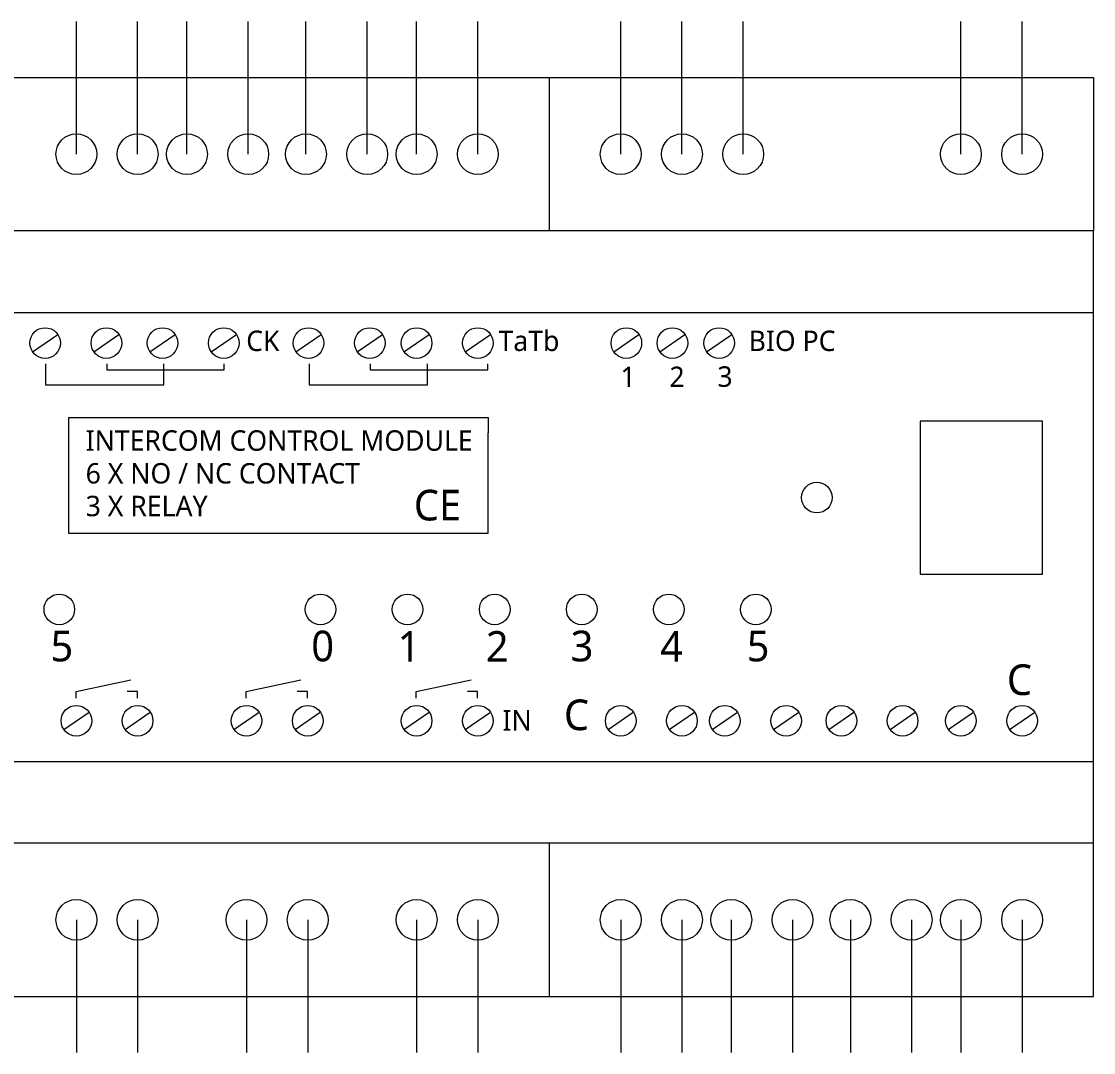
# Model space of a CAD drawing. Header units: millimetres. Extents: x 36 to 196, y -69 to 32.
# Drawn here: x 90.9 to 196, y -69 to 32 of the extents above; entities that cross this region are included whole.
import ezdxf

# ---------------------------------------------------------------- set-up
doc = ezdxf.new("R2010")
doc.units = ezdxf.units.MM
doc.header["$LTSCALE"] = 20
doc.layers.add('Ontwerplaag-1', color=7, linetype='Continuous')
doc.styles.add('@Malgun Gothic', font='malgun.ttf')

msp = doc.modelspace()

# ---------------------------------------------------------------- linework, layer by layer
at = {"layer": 'Ontwerplaag-1', "color": 7, "linetype": 'Continuous', "lineweight": 5, "transparency": 33554687}
for p, q in [((96.33, 19), (96.33, 32)), ((102.33, 19), (102.33, 32)), ((107.17, 19), (107.17, 32)), ((113.17, 19), (113.17, 32)), ((118.83, 19), (118.83, 32)), ((124.83, 19), (124.83, 32)), ((129.67, 19), (129.67, 32)), ((135.67, 19), (135.67, 32)), ((149.67, 19), (149.67, 32)), ((155.67, 19), (155.67, 32)), ((161.67, 19), (161.67, 32)), ((183, 19), (183, 32)), ((189, 19), (189, 32)), ((36, 26.5), (196, 26.5)), ((36, 26.5), (196, 26.5)), ((142.67, 26.5), (142.67, 11.5)), ((196, 26.5), (196, 11.5)), ((196, 26.5), (196, 11.5)), ((196, 11.5), (36, 11.5)), ((196, 11.5), (36, 11.5)), ((196, -63.5), (196, 11.5)), ((196, -63.5), (196, 11.5)), ((36, 3.5), (196, 3.5)), ((36, 3.5), (196, 3.5)), ((92.03, -0.35), (94.5, 1.35)), ((98.03, -0.35), (100.5, 1.35)), ((103.54, -0.35), (106.01, 1.35)), ((109.54, -0.35), (112.01, 1.35)), ((117.85, -0.35), (120.32, 1.35)), ((123.85, -0.35), (126.32, 1.35)), ((128.43, -0.35), (130.9, 1.35)), ((134.43, -0.35), (136.9, 1.35)), ((148.99, -0.35), (151.45, 1.35)), ((153.5, -0.35), (155.96, 1.35)), ((158.08, -0.35), (160.55, 1.35)), ((93.31, -1.54), (93.31, -3.6)), ((99.32, -1.54), (99.32, -2.12)), ((104.9, -3.6), (104.9, -1.54)), ((110.82, -2.12), (110.82, -1.54)), ((119.13, -1.54), (119.13, -3.6)), ((125.13, -1.54), (125.13, -2.12)), ((130.72, -3.6), (130.72, -1.54)), ((136.64, -2.12), (136.64, -1.54)), ((99.32, -2.12), (110.82, -2.12)), ((125.13, -2.12), (136.64, -2.12)), ((93.31, -3.6), (104.9, -3.6)), ((119.13, -3.6), (130.72, -3.6)), ((95.57, -6.78), (95.57, -18.14)), ((95.57, -6.78), (136.67, -6.78)), ((136.67, -6.78), (136.67, -8.29)), ((191, -7.14), (179, -7.14)), ((179, -7.14), (179, -22.14)), ((191, -14.64), (191, -7.14)), ((136.67, -18.14), (136.67, -8.29)), ((191, -22.14), (191, -14.64)), ((95.57, -18.14), (136.67, -18.14)), ((179, -22.14), (191, -22.14)), ((96.3, -33.64), (101.66, -32.48)), ((112.97, -33.64), (118.33, -32.48)), ((129.63, -33.64), (135, -32.48)), ((96.3, -34.28), (96.3, -33.64)), ((102.32, -33.64), (101.3, -33.64)), ((102.32, -34.28), (102.32, -33.64)), ((112.97, -34.28), (112.97, -33.64)), ((118.98, -33.64), (117.97, -33.64)), ((118.98, -34.28), (118.98, -33.64)), ((129.63, -34.28), (129.63, -33.64)), ((135.65, -33.64), (134.64, -33.64)), ((135.65, -34.28), (135.65, -33.64)), ((95.1, -37.35), (97.57, -35.65)), ((95.1, -37.35), (97.57, -35.65)), ((101.1, -37.35), (103.57, -35.65)), ((101.1, -37.35), (103.57, -35.65)), ((111.77, -37.35), (114.23, -35.65)), ((117.77, -37.35), (120.23, -35.65)), ((128.43, -37.35), (130.9, -35.65)), ((128.43, -37.35), (130.9, -35.65)), ((134.43, -37.35), (136.9, -35.65)), ((134.43, -37.35), (136.9, -35.65)), ((148.43, -37.35), (150.9, -35.65)), ((148.43, -37.35), (150.9, -35.65)), ((154.43, -37.35), (156.9, -35.65)), ((154.43, -37.35), (156.9, -35.65)), ((158.64, -37.35), (161.11, -35.65)), ((158.64, -37.35), (161.11, -35.65)), ((164.64, -37.35), (167.11, -35.65)), ((164.64, -37.35), (167.11, -35.65)), ((170.06, -37.35), (172.52, -35.65)), ((170.06, -37.35), (172.52, -35.65)), ((176.06, -37.35), (178.52, -35.65)), ((176.06, -37.35), (178.52, -35.65)), ((181.77, -37.35), (184.23, -35.65)), ((181.77, -37.35), (184.23, -35.65)), ((187.77, -37.35), (190.23, -35.65)), ((187.77, -37.35), (190.23, -35.65)), ((36, -40.5), (196, -40.5)), ((36, -40.5), (196, -40.5)), ((196, -48.5), (36, -48.5)), ((196, -48.5), (36, -48.5)), ((142.67, -48.5), (142.67, -63.5)), ((96.33, -56), (96.33, -69)), ((102.33, -56), (102.33, -69)), ((113, -56), (113, -69)), ((119, -56), (119, -69)), ((129.67, -56), (129.67, -69)), ((135.67, -56), (135.67, -69)), ((149.67, -56), (149.67, -69)), ((155.67, -56), (155.67, -69)), ((160.5, -56), (160.5, -69)), ((166.5, -56), (166.5, -69)), ((172.17, -56), (172.17, -69)), ((178.17, -56), (178.17, -69)), ((183, -56), (183, -69)), ((189, -56), (189, -69)), ((36, -63.5), (196, -63.5)), ((36, -63.5), (196, -63.5))]:
    msp.add_line(p, q, dxfattribs=at)
for centre, radius in [((96.33, 19), 2), ((102.33, 19), 2), ((107.17, 19), 2), ((113.17, 19), 2), ((118.83, 19), 2), ((124.83, 19), 2), ((129.67, 19), 2), ((135.67, 19), 2), ((149.67, 19), 2), ((155.67, 19), 2), ((161.67, 19), 2), ((183, 19), 2), ((189, 19), 2), ((93.27, 0.5), 1.5), ((99.27, 0.5), 1.5), ((104.77, 0.5), 1.5), ((110.77, 0.5), 1.5), ((119.08, 0.5), 1.5), ((125.08, 0.5), 1.5), ((129.67, 0.5), 1.5), ((135.67, 0.5), 1.5), ((150.22, 0.5), 1.5), ((154.73, 0.5), 1.5), ((159.31, 0.5), 1.5), ((168.89, -14.64), 1.5), ((94.66, -25.59), 1.5), ((120.25, -25.59), 1.5), ((128.78, -25.59), 1.5), ((137.32, -25.59), 1.5), ((145.85, -25.59), 1.5), ((154.38, -25.59), 1.5), ((162.91, -25.59), 1.5), ((96.33, -36.5), 1.5), ((96.33, -36.5), 1.5), ((102.33, -36.5), 1.5), ((102.33, -36.5), 1.5), ((113, -36.5), 1.5), ((119, -36.5), 1.5), ((129.67, -36.5), 1.5), ((129.67, -36.5), 1.5), ((135.67, -36.5), 1.5), ((135.67, -36.5), 1.5), ((149.67, -36.5), 1.5), ((149.67, -36.5), 1.5), ((155.67, -36.5), 1.5), ((155.67, -36.5), 1.5), ((159.87, -36.5), 1.5), ((159.87, -36.5), 1.5), ((165.88, -36.5), 1.5), ((165.88, -36.5), 1.5), ((171.29, -36.5), 1.5), ((171.29, -36.5), 1.5), ((177.29, -36.5), 1.5), ((177.29, -36.5), 1.5), ((183, -36.5), 1.5), ((183, -36.5), 1.5), ((189, -36.5), 1.5), ((189, -36.5), 1.5), ((96.33, -56), 2), ((96.33, -56), 2), ((102.33, -56), 2), ((102.33, -56), 2), ((113, -56), 2), ((119, -56), 2), ((129.67, -56), 2), ((129.67, -56), 2), ((135.67, -56), 2), ((135.67, -56), 2), ((149.67, -56), 2), ((149.67, -56), 2), ((149.67, -56), 2), ((155.67, -56), 2), ((155.67, -56), 2), ((155.67, -56), 2), ((160.5, -56), 2), ((166.5, -56), 2), ((172.17, -56), 2), ((178.17, -56), 2), ((183, -56), 2), ((183, -56), 2), ((183, -56), 2), ((189, -56), 2), ((189, -56), 2), ((189, -56), 2)]:
    msp.add_circle(centre, radius, dxfattribs=at)

# ---------------------------------------------------------------- texts
at = {"layer": 'Ontwerplaag-1', "color": 7, "transparency": 33554687, "attachment_point": 7, "style": '@Malgun Gothic'}
for s, insert, char_height, line_spacing_factor in [('CK', (112.97, -0.31), 2, 1.004011), ('TaTb', (137.7, -0.31), 2, 1.004011), ('BIO PC', (162.2, -0.31), 2, 1.004011), ('1', (149.65, -3.81), 2, 1.004011), ('2', (154.44, -3.81), 2, 1.004011), ('3', (159.14, -3.81), 2, 1.004011), ('INTERCOM CONTROL MODULE', (97.24, -10.08), 2, 1.004011), ('6 X NO / NC CONTACT', (97.24, -13.29), 2, 1.004011), ('3 X RELAY ', (97.24, -16.49), 2, 1.004011), ('CE', (129.39, -16.92), 3, 0.669344), ('5', (93.79, -30.72), 3, 0.669344), ('0', (119.35, -30.72), 3, 0.669344), ('1', (127.81, -30.72), 3, 0.669344), ('2', (136.45, -30.72), 3, 0.669344), ('3', (144.76, -30.72), 3, 0.669344), ('4', (153.53, -30.72), 3, 0.669344), ('5', (162.01, -30.72), 3, 0.669344), ('C', (187.5, -34.02), 3, 0.669344), ('C', (144.1, -37.46), 3, 0.669344), ('IN', (138.08, -37.46), 2, 1.004011)]:
    msp.add_mtext(s, dxfattribs=dict(at, insert=insert, char_height=char_height, line_spacing_factor=line_spacing_factor))

doc.saveas('drawing.dxf')
